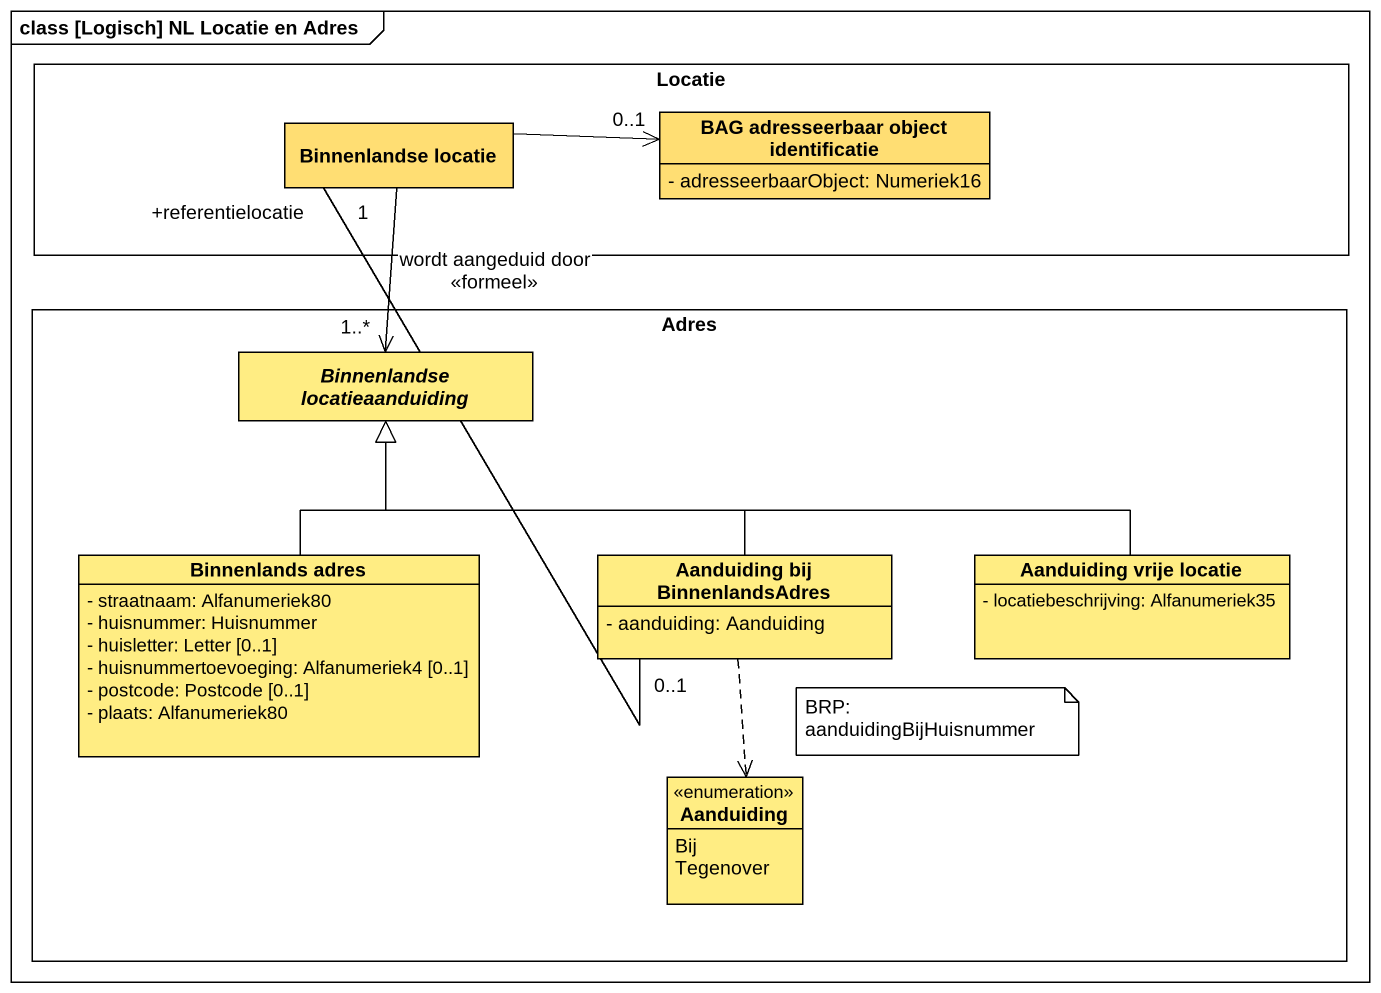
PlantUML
@startuml
mainframe class [Logisch] NL Locatie en Adres
hide circle
hide empty members
skinparam classAttributeIconSize 0
rectangle Locatie {
  class "Binnenlandse locatie" as Binnenlandse_locatie #FFDE73
  class "BAG adresseerbaar object identificatie" as BAG_adresseerbaar_object #FFDE73 {
    - adresseerbaarObject: Numeriek16
  }
}
rectangle Adres {
  abstract class "Binnenlandse locatieaanduiding" as Binnenlandse #FFED83
  class "Binnenlands adres" as Binnenlands_adres #FFED83 {
    - straatnaam: Alfanumeriek80
    - huisnummer: Huisnummer
    - huisletter: Letter [0..1]
    - huisnummertoevoeging: Alfanumeriek4 [0..1]
    - postcode: Postcode [0..1]
    - plaats: Alfanumeriek80
  }
  class "Aanduiding bij BinnenlandsAdres" as Aanduiding_bij #FFED83 {
    - aanduiding: Aanduiding
  }
  class "Aanduiding vrije locatie" as Aanduiding_vrije_locatie #FFED83 {
    - locatiebeschrijving: Alfanumeriek35
  }
  enum Aanduiding #FFED83 {
    Bij
    Tegenover
  }
}
BAG_adresseerbaar_object "0..1" <-left- Binnenlandse_locatie
Binnenlandse "1..*" <-up- Binnenlandse_locatie : wordt aangeduid door\n<<formeel>>
Binnenlands_adres -up-|> Binnenlandse
Aanduiding_bij "0..1" -up- "+referentielocatie\n1" Binnenlandse_locatie
Aanduiding_bij -up-|> Binnenlandse
Aanduiding_bij ..> Aanduiding
Aanduiding_vrije_locatie -left-|> Binnenlandse
note as N1
  BRP: aanduidingBijHuisnummer
end note
@enduml
